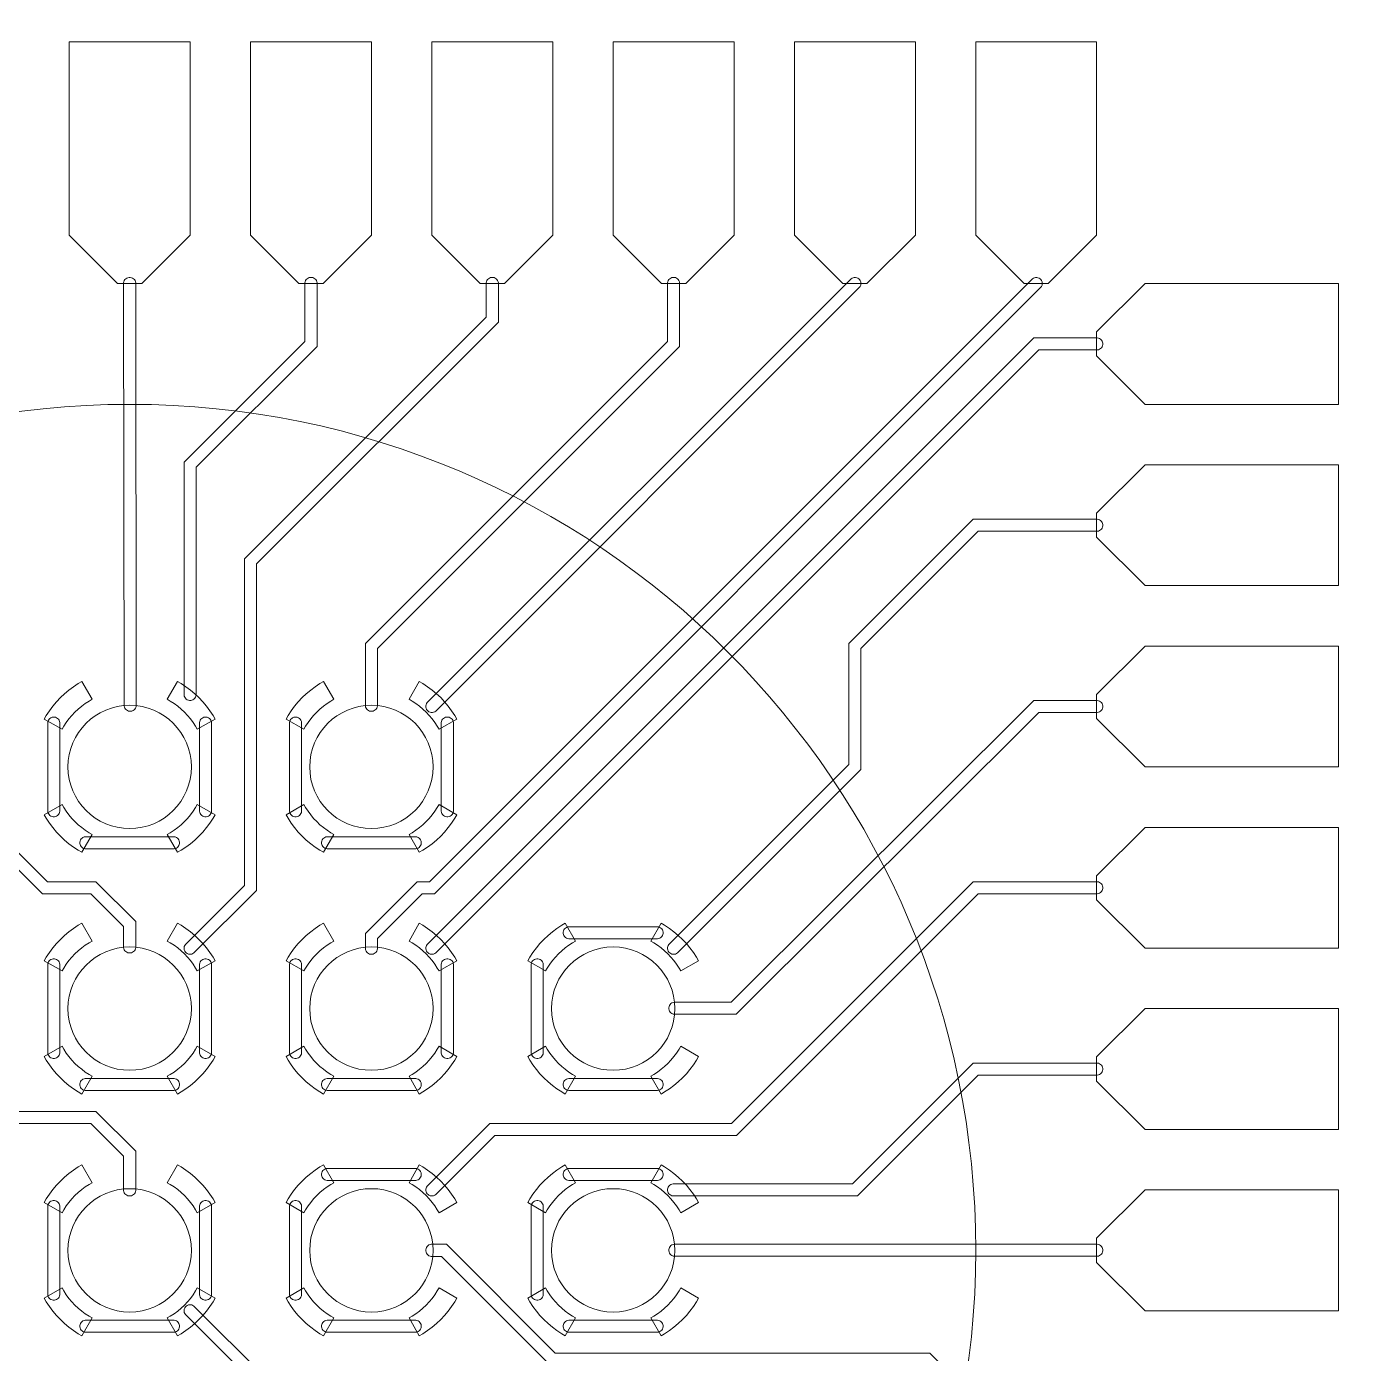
# Model space of a CAD drawing. Extents: x -17000 to 83000, y -71302 to 39000.
# Drawn here: x 10147 to 21125, y -853 to 10126 of the extents above; entities that cross this region are included whole.
import ezdxf

# ---------------------------------------------------------------- set-up
doc = ezdxf.new("R2010")
doc.units = 0
for name, color, linetype, lineweight, true_color in [('Boundaries', 6, 'Continuous', 5, 0xff00ff), ('Central Electrodes', 5, 'Continuous', 5, 0x0000ff), ('Connectors', 4, 'Continuous', 5, 0x00ffff), ('Reference Electrodes', 30, 'Continuous', 5, 0xff7f00)]:
    doc.layers.add(name, color=color, linetype=linetype, lineweight=lineweight, true_color=true_color)

msp = doc.modelspace()

# ---------------------------------------------------------------- linework, layer by layer
at = {"layer": 'Boundaries'}
for centre, radius in [((33000, -11000), 50000), ((33000, -11000), 47500), ((11000, 0), 7000)]:
    msp.add_circle(centre, radius, dxfattribs=at)
at = {"layer": 'Central Electrodes'}
for points in [[(10900, 8000), (10500, 8400), (10500, 10000), (11500, 10000), (11500, 8400), (11100, 8000)], [(12400, 8000), (12000, 8400), (12000, 10000), (13000, 10000), (13000, 8400), (12600, 8000)], [(13900, 8000), (13500, 8400), (13500, 10000), (14500, 10000), (14500, 8400), (14100, 8000)], [(15400, 8000), (15000, 8400), (15000, 10000), (16000, 10000), (16000, 8400), (15600, 8000)], [(16900, 8000), (16500, 8400), (16500, 10000), (17500, 10000), (17500, 8400), (17100, 8000)], [(18400, 8000), (18000, 8400), (18000, 10000), (19000, 10000), (19000, 8400), (18600, 8000)], [(19400, 7000), (19000, 7400), (19000, 7600), (19400, 8000), (21000, 8000), (21000, 7000)], [(19400, 5500), (19000, 5900), (19000, 6100), (19400, 6500), (21000, 6500), (21000, 5500)], [(19400, 4000), (19000, 4400), (19000, 4600), (19400, 5000), (21000, 5000), (21000, 4000)], [(19400, 2500), (19000, 2900), (19000, 3100), (19400, 3500), (21000, 3500), (21000, 2500)], [(19400, 1000), (19000, 1400), (19000, 1600), (19400, 2000), (21000, 2000), (21000, 1000)], [(19400, -500), (19000, -100), (19000, 100), (19400, 500), (21000, 500), (21000, -500)]]:
    msp.add_lwpolyline(points, close=True, dxfattribs=at)
for centre in [(11000, 4000), (13000, 4000), (11000, 2000), (13000, 2000), (15000, 2000), (11000, 0), (13000, 0), (15000, 0)]:
    msp.add_circle(centre, 510.252, dxfattribs=at)
at = {"layer": 'Connectors'}
for points in [[(10999.408, 4460.246), (10989.745, 4462.156), (10980.641, 4465.914), (10972.445, 4471.375), (10965.473, 4478.331), (10959.991, 4486.514), (10956.21, 4495.609), (10954.277, 4505.266), (10949.994, 8004.59), (10951.904, 8014.253), (10955.662, 8023.357), (10961.123, 8031.553), (10968.079, 8038.525), (10976.262, 8044.007), (10985.357, 8047.788), (10995.014, 8049.721), (11004.863, 8049.733), (11014.526, 8047.823), (11023.63, 8044.065), (11031.826, 8038.604), (11038.798, 8031.648), (11044.28, 8023.465), (11048.061, 8014.37), (11049.994, 8004.713), (11054.277, 4505.389), (11052.367, 4495.726), (11048.609, 4486.622), (11043.148, 4478.426), (11036.192, 4471.454), (11028.009, 4465.972), (11018.914, 4462.191), (11009.257, 4460.258)], [(11495.075, 4550), (11485.416, 4551.921), (11476.316, 4555.691), (11468.127, 4561.162), (11461.162, 4568.127), (11455.691, 4576.316), (11451.921, 4585.416), (11450, 4595.075), (11450, 6520.71), (12450, 7520.71), (12450, 8004.925), (12451.921, 8014.584), (12455.691, 8023.684), (12461.162, 8031.873), (12468.127, 8038.838), (12476.316, 8044.309), (12485.416, 8048.079), (12495.075, 8050), (12504.925, 8050), (12514.584, 8048.079), (12523.684, 8044.309), (12531.873, 8038.838), (12538.838, 8031.873), (12544.309, 8023.684), (12548.079, 8014.584), (12550, 8004.925), (12550, 7479.29), (11550, 6479.29), (11550, 4595.075), (11548.079, 4585.416), (11544.309, 4576.316), (11538.838, 4568.127), (11531.873, 4561.162), (11523.684, 4555.691), (11514.584, 4551.921), (11504.925, 4550)], [(11495.075, 2450), (11485.415, 2451.922), (11476.316, 2455.691), (11468.127, 2461.162), (11461.162, 2468.127), (11455.691, 2476.316), (11451.922, 2485.415), (11450, 2495.075), (11450, 2504.924), (11451.922, 2514.584), (11455.691, 2523.684), (11461.163, 2531.873), (11948.938, 3019.648), (11950.008, 5720.698), (13950.02, 7720.71), (13950.02, 8004.925), (13951.941, 8014.584), (13955.711, 8023.684), (13961.182, 8031.873), (13968.147, 8038.838), (13976.336, 8044.309), (13985.436, 8048.079), (13995.095, 8050), (14004.945, 8050), (14014.604, 8048.079), (14023.704, 8044.309), (14031.893, 8038.838), (14038.858, 8031.873), (14044.329, 8023.684), (14048.099, 8014.584), (14050.02, 8004.925), (14050.02, 7679.29), (12049.992, 5679.262), (12048.922, 2978.212), (11531.873, 2461.163), (11523.684, 2455.691), (11514.584, 2451.922), (11504.924, 2450)], [(12995.012, 4460.252), (12985.353, 4462.173), (12976.253, 4465.943), (12968.064, 4471.414), (12961.099, 4478.379), (12955.628, 4486.568), (12951.858, 4495.668), (12949.937, 4505.327), (12949.937, 5020.71), (15450, 7520.773), (15450, 8004.925), (15451.921, 8014.584), (15455.691, 8023.684), (15461.162, 8031.873), (15468.127, 8038.838), (15476.316, 8044.309), (15485.416, 8048.079), (15495.075, 8050), (15504.925, 8050), (15514.584, 8048.079), (15523.684, 8044.309), (15531.873, 8038.838), (15538.838, 8031.873), (15544.309, 8023.684), (15548.079, 8014.584), (15550, 8004.925), (15550, 7479.353), (13049.937, 4979.29), (13049.937, 4505.327), (13048.016, 4495.668), (13044.246, 4486.568), (13038.775, 4478.379), (13031.81, 4471.414), (13023.621, 4465.943), (13014.521, 4462.173), (13004.862, 4460.252)], [(12995.075, 2450), (12985.416, 2451.921), (12976.316, 2455.691), (12968.127, 2461.162), (12961.162, 2468.127), (12955.691, 2476.316), (12951.921, 2485.416), (12950, 2495.075), (12950, 2620.71), (13379.29, 3050), (13479.29, 3050), (18468.127, 8038.837), (18476.316, 8044.309), (18485.416, 8048.078), (18495.076, 8050), (18504.925, 8050), (18514.585, 8048.078), (18523.684, 8044.309), (18531.873, 8038.838), (18538.838, 8031.873), (18544.309, 8023.684), (18548.078, 8014.585), (18550, 8004.925), (18550, 7995.076), (18548.078, 7985.416), (18544.309, 7976.316), (18538.837, 7968.127), (13520.71, 2950), (13420.71, 2950), (13050, 2579.29), (13050, 2495.075), (13048.079, 2485.416), (13044.309, 2476.316), (13038.838, 2468.127), (13031.873, 2461.162), (13023.684, 2455.691), (13014.584, 2451.921), (13004.925, 2450)], [(13495.075, 4450), (13485.415, 4451.922), (13476.316, 4455.691), (13468.127, 4461.162), (13461.162, 4468.127), (13455.691, 4476.316), (13451.922, 4485.415), (13450, 4495.075), (13450, 4504.924), (13451.922, 4514.584), (13455.691, 4523.684), (13461.163, 4531.873), (16968.127, 8038.837), (16976.316, 8044.309), (16985.416, 8048.078), (16995.076, 8050), (17004.925, 8050), (17014.585, 8048.078), (17023.684, 8044.309), (17031.873, 8038.838), (17038.838, 8031.873), (17044.309, 8023.684), (17048.078, 8014.585), (17050, 8004.925), (17050, 7995.076), (17048.078, 7985.416), (17044.309, 7976.316), (17038.837, 7968.127), (13531.873, 4461.163), (13523.684, 4455.691), (13514.584, 4451.922), (13504.924, 4450)], [(13495.075, 2450), (13485.415, 2451.922), (13476.316, 2455.691), (13468.127, 2461.162), (13461.162, 2468.127), (13455.691, 2476.316), (13451.922, 2485.415), (13450, 2495.075), (13450, 2504.924), (13451.922, 2514.584), (13455.691, 2523.684), (13461.163, 2531.873), (18479.29, 7550), (19004.925, 7550), (19014.584, 7548.079), (19023.684, 7544.309), (19031.873, 7538.838), (19038.838, 7531.873), (19044.309, 7523.684), (19048.079, 7514.584), (19050, 7504.925), (19050, 7495.075), (19048.079, 7485.416), (19044.309, 7476.316), (19038.838, 7468.127), (19031.873, 7461.162), (19023.684, 7455.691), (19014.584, 7451.921), (19004.925, 7450), (18520.71, 7450), (13531.873, 2461.163), (13523.684, 2455.691), (13514.584, 2451.922), (13504.924, 2450)], [(15495.075, 2450), (15485.415, 2451.922), (15476.316, 2455.691), (15468.127, 2461.162), (15461.162, 2468.127), (15455.691, 2476.316), (15451.922, 2485.415), (15450, 2495.075), (15450, 2504.924), (15451.922, 2514.584), (15455.691, 2523.684), (15461.163, 2531.873), (16950, 4020.71), (16950, 5020.71), (17979.065, 6049.775), (19004.925, 6049.775), (19014.584, 6047.854), (19023.684, 6044.084), (19031.873, 6038.613), (19038.838, 6031.648), (19044.309, 6023.459), (19048.079, 6014.359), (19050, 6004.7), (19050, 5994.85), (19048.079, 5985.191), (19044.309, 5976.091), (19038.838, 5967.902), (19031.873, 5960.937), (19023.684, 5955.466), (19014.584, 5951.696), (19004.925, 5949.775), (18020.485, 5949.775), (17050, 4979.29), (17050, 3979.29), (15531.873, 2461.163), (15523.684, 2455.691), (15514.584, 2451.922), (15504.924, 2450)], [(15505.327, 1952.816), (15495.668, 1954.737), (15486.568, 1958.507), (15478.379, 1963.978), (15471.414, 1970.943), (15465.943, 1979.132), (15462.173, 1988.232), (15460.252, 1997.891), (15460.252, 2007.741), (15462.173, 2017.4), (15465.943, 2026.5), (15471.414, 2034.689), (15478.379, 2041.654), (15486.568, 2047.125), (15495.668, 2050.895), (15505.327, 2052.816), (15976.426, 2052.816), (18479.314, 4549.991), (19004.925, 4549.991), (19014.584, 4548.07), (19023.684, 4544.3), (19031.873, 4538.829), (19038.838, 4531.864), (19044.309, 4523.675), (19048.079, 4514.575), (19050, 4504.916), (19050, 4495.066), (19048.079, 4485.407), (19044.309, 4476.307), (19038.838, 4468.118), (19031.873, 4461.153), (19023.684, 4455.682), (19014.584, 4451.912), (19004.925, 4449.991), (18520.668, 4449.991), (16017.78, 1952.816)], [(10367.207, 3587.5), (10357.548, 3589.421), (10348.448, 3593.191), (10340.259, 3598.662), (10333.294, 3605.627), (10327.823, 3613.816), (10324.053, 3622.916), (10322.132, 3632.575), (10322.132, 4367.425), (10324.053, 4377.084), (10327.823, 4386.184), (10333.294, 4394.373), (10340.259, 4401.338), (10348.448, 4406.809), (10357.548, 4410.579), (10367.207, 4412.5), (10377.057, 4412.5), (10386.716, 4410.579), (10395.816, 4406.809), (10404.005, 4401.338), (10410.97, 4394.373), (10416.441, 4386.184), (10420.211, 4377.084), (10422.132, 4367.425), (10422.132, 3632.575), (10420.211, 3622.916), (10416.441, 3613.816), (10410.97, 3605.627), (10404.005, 3598.662), (10395.816, 3593.191), (10386.716, 3589.421), (10377.057, 3587.5)], [(11622.943, 3587.5), (11613.284, 3589.421), (11604.184, 3593.191), (11595.995, 3598.662), (11589.03, 3605.627), (11583.559, 3613.816), (11579.789, 3622.916), (11577.868, 3632.575), (11577.868, 4367.425), (11579.789, 4377.084), (11583.559, 4386.184), (11589.03, 4394.373), (11595.995, 4401.338), (11604.184, 4406.809), (11613.284, 4410.579), (11622.943, 4412.5), (11632.793, 4412.5), (11642.452, 4410.579), (11651.552, 4406.809), (11659.741, 4401.338), (11666.706, 4394.373), (11672.177, 4386.184), (11675.947, 4377.084), (11677.868, 4367.425), (11677.868, 3632.575), (11675.947, 3622.916), (11672.177, 3613.816), (11666.706, 3605.627), (11659.741, 3598.662), (11651.552, 3593.191), (11642.452, 3589.421), (11632.793, 3587.5)], [(12367.207, 3587.5), (12357.548, 3589.421), (12348.448, 3593.191), (12340.259, 3598.662), (12333.294, 3605.627), (12327.823, 3613.816), (12324.053, 3622.916), (12322.132, 3632.575), (12322.132, 4367.425), (12324.053, 4377.084), (12327.823, 4386.184), (12333.294, 4394.373), (12340.259, 4401.338), (12348.448, 4406.809), (12357.548, 4410.579), (12367.207, 4412.5), (12377.057, 4412.5), (12386.716, 4410.579), (12395.816, 4406.809), (12404.005, 4401.338), (12410.97, 4394.373), (12416.441, 4386.184), (12420.211, 4377.084), (12422.132, 4367.425), (12422.132, 3632.575), (12420.211, 3622.916), (12416.441, 3613.816), (12410.97, 3605.627), (12404.005, 3598.662), (12395.816, 3593.191), (12386.716, 3589.421), (12377.057, 3587.5)], [(13622.943, 3587.5), (13613.284, 3589.421), (13604.184, 3593.191), (13595.995, 3598.662), (13589.03, 3605.627), (13583.559, 3613.816), (13579.789, 3622.916), (13577.868, 3632.575), (13577.868, 4367.425), (13579.789, 4377.084), (13583.559, 4386.184), (13589.03, 4394.373), (13595.995, 4401.338), (13604.184, 4406.809), (13613.284, 4410.579), (13622.943, 4412.5), (13632.793, 4412.5), (13642.452, 4410.579), (13651.552, 4406.809), (13659.741, 4401.338), (13666.706, 4394.373), (13672.177, 4386.184), (13675.947, 4377.084), (13677.868, 4367.425), (13677.868, 3632.575), (13675.947, 3622.916), (13672.177, 3613.816), (13666.706, 3605.627), (13659.741, 3598.662), (13651.552, 3593.191), (13642.452, 3589.421), (13632.793, 3587.5)], [(10632.575, 3322.132), (10622.916, 3324.053), (10613.816, 3327.823), (10605.627, 3333.294), (10598.662, 3340.259), (10593.191, 3348.448), (10589.421, 3357.548), (10587.5, 3367.207), (10587.5, 3377.057), (10589.421, 3386.716), (10593.191, 3395.816), (10598.662, 3404.005), (10605.627, 3410.97), (10613.816, 3416.441), (10622.916, 3420.211), (10632.575, 3422.132), (11367.425, 3422.132), (11377.084, 3420.211), (11386.184, 3416.441), (11394.373, 3410.97), (11401.338, 3404.005), (11406.809, 3395.816), (11410.579, 3386.716), (11412.5, 3377.057), (11412.5, 3367.207), (11410.579, 3357.548), (11406.809, 3348.448), (11401.338, 3340.259), (11394.373, 3333.294), (11386.184, 3327.823), (11377.084, 3324.053), (11367.425, 3322.132)], [(12632.575, 3322.132), (12622.916, 3324.053), (12613.816, 3327.823), (12605.627, 3333.294), (12598.662, 3340.259), (12593.191, 3348.448), (12589.421, 3357.548), (12587.5, 3367.207), (12587.5, 3377.057), (12589.421, 3386.716), (12593.191, 3395.816), (12598.662, 3404.005), (12605.627, 3410.97), (12613.816, 3416.441), (12622.916, 3420.211), (12632.575, 3422.132), (13367.425, 3422.132), (13377.084, 3420.211), (13386.184, 3416.441), (13394.373, 3410.97), (13401.338, 3404.005), (13406.809, 3395.816), (13410.579, 3386.716), (13412.5, 3377.057), (13412.5, 3367.207), (13410.579, 3357.548), (13406.809, 3348.448), (13401.338, 3340.259), (13394.373, 3333.294), (13386.184, 3327.823), (13377.084, 3324.053), (13367.425, 3322.132)], [(13495.075, 450), (13485.415, 451.922), (13476.316, 455.691), (13468.127, 461.162), (13461.162, 468.127), (13455.691, 476.316), (13451.922, 485.415), (13450, 495.075), (13450, 504.924), (13451.922, 514.584), (13455.691, 523.684), (13461.163, 531.873), (13979.29, 1050), (15979.47, 1050), (17979.47, 3050), (19004.925, 3050), (19014.584, 3048.079), (19023.684, 3044.309), (19031.873, 3038.838), (19038.838, 3031.873), (19044.309, 3023.684), (19048.079, 3014.584), (19050, 3004.925), (19050, 2995.075), (19048.079, 2985.416), (19044.309, 2976.316), (19038.838, 2968.127), (19031.873, 2961.162), (19023.684, 2955.691), (19014.584, 2951.921), (19004.925, 2950), (18020.89, 2950), (16020.89, 950), (14020.71, 950), (13531.873, 461.163), (13523.684, 455.691), (13514.584, 451.922), (13504.924, 450)], [(14632.575, 2577.868), (14622.916, 2579.789), (14613.816, 2583.559), (14605.627, 2589.03), (14598.662, 2595.995), (14593.191, 2604.184), (14589.421, 2613.284), (14587.5, 2622.943), (14587.5, 2632.793), (14589.421, 2642.452), (14593.191, 2651.552), (14598.662, 2659.741), (14605.627, 2666.706), (14613.816, 2672.177), (14622.916, 2675.947), (14632.575, 2677.868), (15367.425, 2677.868), (15377.084, 2675.947), (15386.184, 2672.177), (15394.373, 2666.706), (15401.338, 2659.741), (15406.809, 2651.552), (15410.579, 2642.452), (15412.5, 2632.793), (15412.5, 2622.943), (15410.579, 2613.284), (15406.809, 2604.184), (15401.338, 2595.995), (15394.373, 2589.03), (15386.184, 2583.559), (15377.084, 2579.789), (15367.425, 2577.868)], [(10367.207, 1587.5), (10357.548, 1589.421), (10348.448, 1593.191), (10340.259, 1598.662), (10333.294, 1605.627), (10327.823, 1613.816), (10324.053, 1622.916), (10322.132, 1632.575), (10322.132, 2367.425), (10324.053, 2377.084), (10327.823, 2386.184), (10333.294, 2394.373), (10340.259, 2401.338), (10348.448, 2406.809), (10357.548, 2410.579), (10367.207, 2412.5), (10377.057, 2412.5), (10386.716, 2410.579), (10395.816, 2406.809), (10404.005, 2401.338), (10410.97, 2394.373), (10416.441, 2386.184), (10420.211, 2377.084), (10422.132, 2367.425), (10422.132, 1632.575), (10420.211, 1622.916), (10416.441, 1613.816), (10410.97, 1605.627), (10404.005, 1598.662), (10395.816, 1593.191), (10386.716, 1589.421), (10377.057, 1587.5)], [(11622.943, 1587.5), (11613.284, 1589.421), (11604.184, 1593.191), (11595.995, 1598.662), (11589.03, 1605.627), (11583.559, 1613.816), (11579.789, 1622.916), (11577.868, 1632.575), (11577.868, 2367.425), (11579.789, 2377.084), (11583.559, 2386.184), (11589.03, 2394.373), (11595.995, 2401.338), (11604.184, 2406.809), (11613.284, 2410.579), (11622.943, 2412.5), (11632.793, 2412.5), (11642.452, 2410.579), (11651.552, 2406.809), (11659.741, 2401.338), (11666.706, 2394.373), (11672.177, 2386.184), (11675.947, 2377.084), (11677.868, 2367.425), (11677.868, 1632.575), (11675.947, 1622.916), (11672.177, 1613.816), (11666.706, 1605.627), (11659.741, 1598.662), (11651.552, 1593.191), (11642.452, 1589.421), (11632.793, 1587.5)], [(12367.207, 1587.5), (12357.548, 1589.421), (12348.448, 1593.191), (12340.259, 1598.662), (12333.294, 1605.627), (12327.823, 1613.816), (12324.053, 1622.916), (12322.132, 1632.575), (12322.132, 2367.425), (12324.053, 2377.084), (12327.823, 2386.184), (12333.294, 2394.373), (12340.259, 2401.338), (12348.448, 2406.809), (12357.548, 2410.579), (12367.207, 2412.5), (12377.057, 2412.5), (12386.716, 2410.579), (12395.816, 2406.809), (12404.005, 2401.338), (12410.97, 2394.373), (12416.441, 2386.184), (12420.211, 2377.084), (12422.132, 2367.425), (12422.132, 1632.575), (12420.211, 1622.916), (12416.441, 1613.816), (12410.97, 1605.627), (12404.005, 1598.662), (12395.816, 1593.191), (12386.716, 1589.421), (12377.057, 1587.5)], [(13622.943, 1587.5), (13613.284, 1589.421), (13604.184, 1593.191), (13595.995, 1598.662), (13589.03, 1605.627), (13583.559, 1613.816), (13579.789, 1622.916), (13577.868, 1632.575), (13577.868, 2367.425), (13579.789, 2377.084), (13583.559, 2386.184), (13589.03, 2394.373), (13595.995, 2401.338), (13604.184, 2406.809), (13613.284, 2410.579), (13622.943, 2412.5), (13632.793, 2412.5), (13642.452, 2410.579), (13651.552, 2406.809), (13659.741, 2401.338), (13666.706, 2394.373), (13672.177, 2386.184), (13675.947, 2377.084), (13677.868, 2367.425), (13677.868, 1632.575), (13675.947, 1622.916), (13672.177, 1613.816), (13666.706, 1605.627), (13659.741, 1598.662), (13651.552, 1593.191), (13642.452, 1589.421), (13632.793, 1587.5)], [(14367.207, 1587.5), (14357.548, 1589.421), (14348.448, 1593.191), (14340.259, 1598.662), (14333.294, 1605.627), (14327.823, 1613.816), (14324.053, 1622.916), (14322.132, 1632.575), (14322.132, 2367.425), (14324.053, 2377.084), (14327.823, 2386.184), (14333.294, 2394.373), (14340.259, 2401.338), (14348.448, 2406.809), (14357.548, 2410.579), (14367.207, 2412.5), (14377.057, 2412.5), (14386.716, 2410.579), (14395.816, 2406.809), (14404.005, 2401.338), (14410.97, 2394.373), (14416.441, 2386.184), (14420.211, 2377.084), (14422.132, 2367.425), (14422.132, 1632.575), (14420.211, 1622.916), (14416.441, 1613.816), (14410.97, 1605.627), (14404.005, 1598.662), (14395.816, 1593.191), (14386.716, 1589.421), (14377.057, 1587.5)], [(15495.075, 450), (15485.416, 451.921), (15476.316, 455.691), (15468.127, 461.162), (15461.162, 468.127), (15455.691, 476.316), (15451.921, 485.416), (15450, 495.075), (15450, 504.925), (15451.921, 514.584), (15455.691, 523.684), (15461.162, 531.873), (15468.127, 538.838), (15476.316, 544.309), (15485.416, 548.079), (15495.075, 550), (16978.871, 550), (17979.312, 1550), (19004.925, 1550), (19014.584, 1548.079), (19023.684, 1544.309), (19031.873, 1538.838), (19038.838, 1531.873), (19044.309, 1523.684), (19048.079, 1514.584), (19050, 1504.925), (19050, 1495.075), (19048.079, 1485.416), (19044.309, 1476.316), (19038.838, 1468.127), (19031.873, 1461.162), (19023.684, 1455.691), (19014.584, 1451.921), (19004.925, 1450), (18020.72, 1450), (17020.279, 450)], [(10632.575, 1322.132), (10622.916, 1324.053), (10613.816, 1327.823), (10605.627, 1333.294), (10598.662, 1340.259), (10593.191, 1348.448), (10589.421, 1357.548), (10587.5, 1367.207), (10587.5, 1377.057), (10589.421, 1386.716), (10593.191, 1395.816), (10598.662, 1404.005), (10605.627, 1410.97), (10613.816, 1416.441), (10622.916, 1420.211), (10632.575, 1422.132), (11367.425, 1422.132), (11377.084, 1420.211), (11386.184, 1416.441), (11394.373, 1410.97), (11401.338, 1404.005), (11406.809, 1395.816), (11410.579, 1386.716), (11412.5, 1377.057), (11412.5, 1367.207), (11410.579, 1357.548), (11406.809, 1348.448), (11401.338, 1340.259), (11394.373, 1333.294), (11386.184, 1327.823), (11377.084, 1324.053), (11367.425, 1322.132)], [(12632.575, 1322.132), (12622.916, 1324.053), (12613.816, 1327.823), (12605.627, 1333.294), (12598.662, 1340.259), (12593.191, 1348.448), (12589.421, 1357.548), (12587.5, 1367.207), (12587.5, 1377.057), (12589.421, 1386.716), (12593.191, 1395.816), (12598.662, 1404.005), (12605.627, 1410.97), (12613.816, 1416.441), (12622.916, 1420.211), (12632.575, 1422.132), (13367.425, 1422.132), (13377.084, 1420.211), (13386.184, 1416.441), (13394.373, 1410.97), (13401.338, 1404.005), (13406.809, 1395.816), (13410.579, 1386.716), (13412.5, 1377.057), (13412.5, 1367.207), (13410.579, 1357.548), (13406.809, 1348.448), (13401.338, 1340.259), (13394.373, 1333.294), (13386.184, 1327.823), (13377.084, 1324.053), (13367.425, 1322.132)], [(14632.575, 1322.132), (14622.916, 1324.053), (14613.816, 1327.823), (14605.627, 1333.294), (14598.662, 1340.259), (14593.191, 1348.448), (14589.421, 1357.548), (14587.5, 1367.207), (14587.5, 1377.057), (14589.421, 1386.716), (14593.191, 1395.816), (14598.662, 1404.005), (14605.627, 1410.97), (14613.816, 1416.441), (14622.916, 1420.211), (14632.575, 1422.132), (15367.425, 1422.132), (15377.084, 1420.211), (15386.184, 1416.441), (15394.373, 1410.97), (15401.338, 1404.005), (15406.809, 1395.816), (15410.579, 1386.716), (15412.5, 1377.057), (15412.5, 1367.207), (15410.579, 1357.548), (15406.809, 1348.448), (15401.338, 1340.259), (15394.373, 1333.294), (15386.184, 1327.823), (15377.084, 1324.053), (15367.425, 1322.132)], [(12632.575, 577.868), (12622.916, 579.789), (12613.816, 583.559), (12605.627, 589.03), (12598.662, 595.995), (12593.191, 604.184), (12589.421, 613.284), (12587.5, 622.943), (12587.5, 632.793), (12589.421, 642.452), (12593.191, 651.552), (12598.662, 659.741), (12605.627, 666.706), (12613.816, 672.177), (12622.916, 675.947), (12632.575, 677.868), (13367.425, 677.868), (13377.084, 675.947), (13386.184, 672.177), (13394.373, 666.706), (13401.338, 659.741), (13406.809, 651.552), (13410.579, 642.452), (13412.5, 632.793), (13412.5, 622.943), (13410.579, 613.284), (13406.809, 604.184), (13401.338, 595.995), (13394.373, 589.03), (13386.184, 583.559), (13377.084, 579.789), (13367.425, 577.868)], [(14632.575, 577.868), (14622.916, 579.789), (14613.816, 583.559), (14605.627, 589.03), (14598.662, 595.995), (14593.191, 604.184), (14589.421, 613.284), (14587.5, 622.943), (14587.5, 632.793), (14589.421, 642.452), (14593.191, 651.552), (14598.662, 659.741), (14605.627, 666.706), (14613.816, 672.177), (14622.916, 675.947), (14632.575, 677.868), (15367.425, 677.868), (15377.084, 675.947), (15386.184, 672.177), (15394.373, 666.706), (15401.338, 659.741), (15406.809, 651.552), (15410.579, 642.452), (15412.5, 632.793), (15412.5, 622.943), (15410.579, 613.284), (15406.809, 604.184), (15401.338, 595.995), (15394.373, 589.03), (15386.184, 583.559), (15377.084, 579.789), (15367.425, 577.868)], [(10367.207, -412.5), (10357.548, -410.579), (10348.448, -406.809), (10340.259, -401.338), (10333.294, -394.373), (10327.823, -386.184), (10324.053, -377.084), (10322.132, -367.425), (10322.132, 367.425), (10324.053, 377.084), (10327.823, 386.184), (10333.294, 394.373), (10340.259, 401.338), (10348.448, 406.809), (10357.548, 410.579), (10367.207, 412.5), (10377.057, 412.5), (10386.716, 410.579), (10395.816, 406.809), (10404.005, 401.338), (10410.97, 394.373), (10416.441, 386.184), (10420.211, 377.084), (10422.132, 367.425), (10422.132, -367.425), (10420.211, -377.084), (10416.441, -386.184), (10410.97, -394.373), (10404.005, -401.338), (10395.816, -406.809), (10386.716, -410.579), (10377.057, -412.5)], [(11622.943, -412.5), (11613.284, -410.579), (11604.184, -406.809), (11595.995, -401.338), (11589.03, -394.373), (11583.559, -386.184), (11579.789, -377.084), (11577.868, -367.425), (11577.868, 367.425), (11579.789, 377.084), (11583.559, 386.184), (11589.03, 394.373), (11595.995, 401.338), (11604.184, 406.809), (11613.284, 410.579), (11622.943, 412.5), (11632.793, 412.5), (11642.452, 410.579), (11651.552, 406.809), (11659.741, 401.338), (11666.706, 394.373), (11672.177, 386.184), (11675.947, 377.084), (11677.868, 367.425), (11677.868, -367.425), (11675.947, -377.084), (11672.177, -386.184), (11666.706, -394.373), (11659.741, -401.338), (11651.552, -406.809), (11642.452, -410.579), (11632.793, -412.5)], [(12367.207, -412.5), (12357.548, -410.579), (12348.448, -406.809), (12340.259, -401.338), (12333.294, -394.373), (12327.823, -386.184), (12324.053, -377.084), (12322.132, -367.425), (12322.132, 367.425), (12324.053, 377.084), (12327.823, 386.184), (12333.294, 394.373), (12340.259, 401.338), (12348.448, 406.809), (12357.548, 410.579), (12367.207, 412.5), (12377.057, 412.5), (12386.716, 410.579), (12395.816, 406.809), (12404.005, 401.338), (12410.97, 394.373), (12416.441, 386.184), (12420.211, 377.084), (12422.132, 367.425), (12422.132, -367.425), (12420.211, -377.084), (12416.441, -386.184), (12410.97, -394.373), (12404.005, -401.338), (12395.816, -406.809), (12386.716, -410.579), (12377.057, -412.5)], [(14367.207, -412.5), (14357.548, -410.579), (14348.448, -406.809), (14340.259, -401.338), (14333.294, -394.373), (14327.823, -386.184), (14324.053, -377.084), (14322.132, -367.425), (14322.132, 367.425), (14324.053, 377.084), (14327.823, 386.184), (14333.294, 394.373), (14340.259, 401.338), (14348.448, 406.809), (14357.548, 410.579), (14367.207, 412.5), (14377.057, 412.5), (14386.716, 410.579), (14395.816, 406.809), (14404.005, 401.338), (14410.97, 394.373), (14416.441, 386.184), (14420.211, 377.084), (14422.132, 367.425), (14422.132, -367.425), (14420.211, -377.084), (14416.441, -386.184), (14410.97, -394.373), (14404.005, -401.338), (14395.816, -406.809), (14386.716, -410.579), (14377.057, -412.5)], [(15505.327, -49.128), (15495.668, -47.207), (15486.568, -43.437), (15478.379, -37.966), (15471.414, -31.001), (15465.943, -22.812), (15462.173, -13.712), (15460.252, -4.053), (15460.252, 5.797), (15462.173, 15.456), (15465.943, 24.556), (15471.414, 32.745), (15478.379, 39.71), (15486.568, 45.181), (15495.668, 48.951), (15505.327, 50.872), (19004.925, 50.872), (19014.584, 48.951), (19023.684, 45.181), (19031.873, 39.71), (19038.838, 32.745), (19044.309, 24.556), (19048.079, 15.456), (19050, 5.797), (19050, -4.053), (19048.079, -13.712), (19044.309, -22.812), (19038.838, -31.001), (19031.873, -37.966), (19023.684, -43.437), (19014.584, -47.207), (19004.925, -49.128)], [(10632.575, -677.868), (10622.916, -675.947), (10613.816, -672.177), (10605.627, -666.706), (10598.662, -659.741), (10593.191, -651.552), (10589.421, -642.452), (10587.5, -632.793), (10587.5, -622.943), (10589.421, -613.284), (10593.191, -604.184), (10598.662, -595.995), (10605.627, -589.03), (10613.816, -583.559), (10622.916, -579.789), (10632.575, -577.868), (11367.425, -577.868), (11377.084, -579.789), (11386.184, -583.559), (11394.373, -589.03), (11401.338, -595.995), (11406.809, -604.184), (11410.579, -613.284), (11412.5, -622.943), (11412.5, -632.793), (11410.579, -642.452), (11406.809, -651.552), (11401.338, -659.741), (11394.373, -666.706), (11386.184, -672.177), (11377.084, -675.947), (11367.425, -677.868)], [(12632.575, -677.868), (12622.916, -675.947), (12613.816, -672.177), (12605.627, -666.706), (12598.662, -659.741), (12593.191, -651.552), (12589.421, -642.452), (12587.5, -632.793), (12587.5, -622.943), (12589.421, -613.284), (12593.191, -604.184), (12598.662, -595.995), (12605.627, -589.03), (12613.816, -583.559), (12622.916, -579.789), (12632.575, -577.868), (13367.425, -577.868), (13377.084, -579.789), (13386.184, -583.559), (13394.373, -589.03), (13401.338, -595.995), (13406.809, -604.184), (13410.579, -613.284), (13412.5, -622.943), (13412.5, -632.793), (13410.579, -642.452), (13406.809, -651.552), (13401.338, -659.741), (13394.373, -666.706), (13386.184, -672.177), (13377.084, -675.947), (13367.425, -677.868)], [(14632.575, -677.868), (14622.916, -675.947), (14613.816, -672.177), (14605.627, -666.706), (14598.662, -659.741), (14593.191, -651.552), (14589.421, -642.452), (14587.5, -632.793), (14587.5, -622.943), (14589.421, -613.284), (14593.191, -604.184), (14598.662, -595.995), (14605.627, -589.03), (14613.816, -583.559), (14622.916, -579.789), (14632.575, -577.868), (15367.425, -577.868), (15377.084, -579.789), (15386.184, -583.559), (15394.373, -589.03), (15401.338, -595.995), (15406.809, -604.184), (15410.579, -613.284), (15412.5, -622.943), (15412.5, -632.793), (15410.579, -642.452), (15406.809, -651.552), (15401.338, -659.741), (15394.373, -666.706), (15386.184, -672.177), (15377.084, -675.947), (15367.425, -677.868)]]:
    msp.add_lwpolyline(points, close=True, dxfattribs=at)
for points in [[(10050, 3320.71), (10320.71, 3050), (10720.71, 3050), (11050, 2720.71), (11050, 2505.36), (11048.079, 2495.701), (11044.309, 2486.601), (11038.838, 2478.412), (11031.873, 2471.447), (11023.684, 2465.976), (11014.584, 2462.206), (11004.925, 2460.285), (10995.075, 2460.285), (10985.416, 2462.206), (10976.316, 2465.976), (10968.127, 2471.447), (10961.162, 2478.412), (10955.691, 2486.601), (10951.921, 2495.701), (10950, 2505.36), (10950, 2679.29), (10679.29, 2950), (10279.29, 2950), (9950, 3279.29)], [(6120.71, 1150), (10720.71, 1150), (11050, 820.71), (11050, 495.075), (11048.079, 485.416), (11044.309, 476.316), (11038.838, 468.127), (11031.873, 461.162), (11023.684, 455.691), (11014.584, 451.921), (11004.925, 450), (10995.075, 450), (10985.416, 451.921), (10976.316, 455.691), (10968.127, 461.162), (10961.162, 468.127), (10955.691, 476.316), (10951.921, 485.416), (10950, 495.075), (10950, 779.29), (10679.29, 1050), (6079.29, 1050)], [(14479.29, -950), (13579.29, -50), (13495.075, -50), (13485.416, -48.079), (13476.316, -44.309), (13468.127, -38.838), (13461.162, -31.873), (13455.691, -23.684), (13451.921, -14.584), (13450, -4.925), (13450, 4.925), (13451.921, 14.584), (13455.691, 23.684), (13461.162, 31.873), (13468.127, 38.838), (13476.316, 44.309), (13485.416, 48.079), (13495.075, 50), (13620.71, 50), (14520.71, -850), (17620.71, -850), (18220.71, -1450)], [(12079.29, -1150), (11461.163, -531.873), (11455.691, -523.684), (11451.922, -514.584), (11450, -504.924), (11450, -495.075), (11451.922, -485.415), (11455.691, -476.316), (11461.162, -468.127), (11468.127, -461.162), (11476.316, -455.691), (11485.415, -451.922), (11495.075, -450), (11504.924, -450), (11514.584, -451.922), (11523.684, -455.691), (11531.873, -461.163), (12120.71, -1050)]]:
    msp.add_lwpolyline(points, dxfattribs=at)
at = {"layer": 'Reference Electrodes'}
for points in [[(10440.743, 4311.34), (10293.52, 4396.34), (10310.303, 4425.411), (10336.206, 4464.794), (10364.354, 4502.602), (10394.654, 4538.713), (10427.001, 4572.999), (10461.287, 4605.346), (10497.398, 4635.646), (10535.206, 4663.793), (10574.589, 4689.697), (10603.66, 4706.48), (10688.66, 4559.257), (10663.873, 4544.945), (10632.757, 4524.479), (10602.879, 4502.237), (10574.351, 4478.299), (10547.26, 4452.74), (10521.701, 4425.649), (10497.763, 4397.121), (10475.52, 4367.243), (10455.055, 4336.127)], [(11559.257, 4311.34), (11544.945, 4336.127), (11524.479, 4367.243), (11502.237, 4397.121), (11478.299, 4425.649), (11452.74, 4452.74), (11425.649, 4478.299), (11397.121, 4502.237), (11367.243, 4524.479), (11336.127, 4544.945), (11311.34, 4559.257), (11396.34, 4706.48), (11425.411, 4689.697), (11464.794, 4663.793), (11502.602, 4635.646), (11538.713, 4605.346), (11572.999, 4572.999), (11605.346, 4538.713), (11635.646, 4502.602), (11663.793, 4464.794), (11689.697, 4425.411), (11706.48, 4396.34)], [(12440.743, 4311.34), (12293.52, 4396.34), (12310.303, 4425.411), (12336.207, 4464.794), (12364.354, 4502.602), (12394.654, 4538.713), (12427.001, 4572.999), (12461.287, 4605.346), (12497.398, 4635.646), (12535.206, 4663.793), (12574.589, 4689.697), (12603.66, 4706.48), (12688.66, 4559.257), (12663.873, 4544.945), (12632.757, 4524.479), (12602.879, 4502.237), (12574.351, 4478.299), (12547.26, 4452.74), (12521.701, 4425.649), (12497.763, 4397.121), (12475.521, 4367.243), (12455.055, 4336.127)], [(13559.257, 4311.34), (13544.945, 4336.127), (13524.479, 4367.243), (13502.237, 4397.121), (13478.299, 4425.649), (13452.74, 4452.74), (13425.649, 4478.299), (13397.121, 4502.237), (13367.243, 4524.479), (13336.127, 4544.945), (13311.34, 4559.257), (13396.34, 4706.48), (13425.411, 4689.697), (13464.794, 4663.793), (13502.602, 4635.646), (13538.713, 4605.346), (13572.999, 4572.999), (13605.346, 4538.713), (13635.646, 4502.602), (13663.793, 4464.794), (13689.697, 4425.411), (13706.48, 4396.34)], [(10603.66, 3293.52), (10574.589, 3310.303), (10535.206, 3336.207), (10497.398, 3364.354), (10461.287, 3394.654), (10427.001, 3427.001), (10394.654, 3461.287), (10364.354, 3497.398), (10336.206, 3535.206), (10310.303, 3574.589), (10293.52, 3603.66), (10440.743, 3688.66), (10455.055, 3663.873), (10475.52, 3632.757), (10497.763, 3602.879), (10521.701, 3574.351), (10547.26, 3547.26), (10574.351, 3521.701), (10602.879, 3497.763), (10632.757, 3475.521), (10663.873, 3455.055), (10688.66, 3440.743)], [(11396.34, 3293.52), (11311.34, 3440.743), (11336.127, 3455.055), (11367.243, 3475.521), (11397.121, 3497.763), (11425.649, 3521.701), (11452.74, 3547.26), (11478.299, 3574.351), (11502.237, 3602.879), (11524.479, 3632.757), (11544.945, 3663.873), (11559.257, 3688.66), (11706.48, 3603.66), (11689.697, 3574.589), (11663.793, 3535.206), (11635.646, 3497.398), (11605.346, 3461.287), (11572.999, 3427.001), (11538.713, 3394.654), (11502.602, 3364.354), (11464.794, 3336.207), (11425.411, 3310.303)], [(12603.66, 3293.52), (12574.589, 3310.303), (12535.206, 3336.207), (12497.398, 3364.354), (12461.287, 3394.654), (12427.001, 3427.001), (12394.654, 3461.287), (12364.354, 3497.398), (12336.207, 3535.206), (12310.303, 3574.589), (12293.52, 3603.66), (12440.743, 3688.66), (12455.055, 3663.873), (12475.521, 3632.757), (12497.763, 3602.879), (12521.701, 3574.351), (12547.26, 3547.26), (12574.351, 3521.701), (12602.879, 3497.763), (12632.757, 3475.521), (12663.873, 3455.055), (12688.66, 3440.743)], [(13396.34, 3293.52), (13311.34, 3440.743), (13336.127, 3455.055), (13367.243, 3475.521), (13397.121, 3497.763), (13425.649, 3521.701), (13452.74, 3547.26), (13478.299, 3574.351), (13502.237, 3602.879), (13524.479, 3632.757), (13544.945, 3663.873), (13559.257, 3688.66), (13706.48, 3603.66), (13689.697, 3574.589), (13663.793, 3535.206), (13635.646, 3497.398), (13605.346, 3461.287), (13572.999, 3427.001), (13538.713, 3394.654), (13502.602, 3364.354), (13464.794, 3336.207), (13425.411, 3310.303)], [(10440.743, 2311.34), (10293.52, 2396.34), (10310.303, 2425.411), (10336.206, 2464.794), (10364.354, 2502.602), (10394.654, 2538.713), (10427.001, 2572.999), (10461.287, 2605.346), (10497.398, 2635.646), (10535.206, 2663.793), (10574.589, 2689.697), (10603.66, 2706.48), (10688.66, 2559.257), (10663.873, 2544.945), (10632.757, 2524.479), (10602.879, 2502.237), (10574.351, 2478.299), (10547.26, 2452.74), (10521.701, 2425.649), (10497.763, 2397.121), (10475.52, 2367.243), (10455.055, 2336.127)], [(11559.257, 2311.34), (11544.945, 2336.127), (11524.479, 2367.243), (11502.237, 2397.121), (11478.299, 2425.649), (11452.74, 2452.74), (11425.649, 2478.299), (11397.121, 2502.237), (11367.243, 2524.479), (11336.127, 2544.945), (11311.34, 2559.257), (11396.34, 2706.48), (11425.411, 2689.697), (11464.794, 2663.793), (11502.602, 2635.646), (11538.713, 2605.346), (11572.999, 2572.999), (11605.346, 2538.713), (11635.646, 2502.602), (11663.793, 2464.794), (11689.697, 2425.411), (11706.48, 2396.34)], [(12440.743, 2311.34), (12293.52, 2396.34), (12310.303, 2425.411), (12336.207, 2464.794), (12364.354, 2502.602), (12394.654, 2538.713), (12427.001, 2572.999), (12461.287, 2605.346), (12497.398, 2635.646), (12535.206, 2663.793), (12574.589, 2689.697), (12603.66, 2706.48), (12688.66, 2559.257), (12663.873, 2544.945), (12632.757, 2524.479), (12602.879, 2502.237), (12574.351, 2478.299), (12547.26, 2452.74), (12521.701, 2425.649), (12497.763, 2397.121), (12475.521, 2367.243), (12455.055, 2336.127)], [(13559.257, 2311.34), (13544.945, 2336.127), (13524.479, 2367.243), (13502.237, 2397.121), (13478.299, 2425.649), (13452.74, 2452.74), (13425.649, 2478.299), (13397.121, 2502.237), (13367.243, 2524.479), (13336.127, 2544.945), (13311.34, 2559.257), (13396.34, 2706.48), (13425.411, 2689.697), (13464.794, 2663.793), (13502.602, 2635.646), (13538.713, 2605.346), (13572.999, 2572.999), (13605.346, 2538.713), (13635.646, 2502.602), (13663.793, 2464.794), (13689.697, 2425.411), (13706.48, 2396.34)], [(14440.743, 2311.34), (14293.52, 2396.34), (14310.303, 2425.411), (14336.207, 2464.794), (14364.354, 2502.602), (14394.654, 2538.713), (14427.001, 2572.999), (14461.287, 2605.346), (14497.398, 2635.646), (14535.206, 2663.793), (14574.589, 2689.697), (14603.66, 2706.48), (14688.66, 2559.257), (14663.873, 2544.945), (14632.757, 2524.479), (14602.879, 2502.237), (14574.351, 2478.299), (14547.26, 2452.74), (14521.701, 2425.649), (14497.763, 2397.121), (14475.521, 2367.243), (14455.055, 2336.127)], [(15559.257, 2311.34), (15544.945, 2336.127), (15524.479, 2367.243), (15502.237, 2397.121), (15478.299, 2425.649), (15452.74, 2452.74), (15425.649, 2478.299), (15397.121, 2502.237), (15367.243, 2524.479), (15336.127, 2544.945), (15311.34, 2559.257), (15396.34, 2706.48), (15425.411, 2689.697), (15464.794, 2663.793), (15502.602, 2635.646), (15538.713, 2605.346), (15572.999, 2572.999), (15605.346, 2538.713), (15635.646, 2502.602), (15663.793, 2464.794), (15689.697, 2425.411), (15706.48, 2396.34)], [(10603.66, 1293.52), (10574.589, 1310.303), (10535.206, 1336.207), (10497.398, 1364.354), (10461.287, 1394.654), (10427.001, 1427.001), (10394.654, 1461.287), (10364.354, 1497.398), (10336.206, 1535.206), (10310.303, 1574.589), (10293.52, 1603.66), (10440.743, 1688.66), (10455.055, 1663.873), (10475.52, 1632.757), (10497.763, 1602.879), (10521.701, 1574.351), (10547.26, 1547.26), (10574.351, 1521.701), (10602.879, 1497.763), (10632.757, 1475.521), (10663.873, 1455.055), (10688.66, 1440.743)], [(11396.34, 1293.52), (11311.34, 1440.743), (11336.127, 1455.055), (11367.243, 1475.521), (11397.121, 1497.763), (11425.649, 1521.701), (11452.74, 1547.26), (11478.299, 1574.351), (11502.237, 1602.879), (11524.479, 1632.757), (11544.945, 1663.873), (11559.257, 1688.66), (11706.48, 1603.66), (11689.697, 1574.589), (11663.793, 1535.206), (11635.646, 1497.398), (11605.346, 1461.287), (11572.999, 1427.001), (11538.713, 1394.654), (11502.602, 1364.354), (11464.794, 1336.207), (11425.411, 1310.303)], [(12603.66, 1293.52), (12574.589, 1310.303), (12535.206, 1336.207), (12497.398, 1364.354), (12461.287, 1394.654), (12427.001, 1427.001), (12394.654, 1461.287), (12364.354, 1497.398), (12336.207, 1535.206), (12310.303, 1574.589), (12293.52, 1603.66), (12440.743, 1688.66), (12455.055, 1663.873), (12475.521, 1632.757), (12497.763, 1602.879), (12521.701, 1574.351), (12547.26, 1547.26), (12574.351, 1521.701), (12602.879, 1497.763), (12632.757, 1475.521), (12663.873, 1455.055), (12688.66, 1440.743)], [(13396.34, 1293.52), (13311.34, 1440.743), (13336.127, 1455.055), (13367.243, 1475.521), (13397.121, 1497.763), (13425.649, 1521.701), (13452.74, 1547.26), (13478.299, 1574.351), (13502.237, 1602.879), (13524.479, 1632.757), (13544.945, 1663.873), (13559.257, 1688.66), (13706.48, 1603.66), (13689.697, 1574.589), (13663.793, 1535.206), (13635.646, 1497.398), (13605.346, 1461.287), (13572.999, 1427.001), (13538.713, 1394.654), (13502.602, 1364.354), (13464.794, 1336.207), (13425.411, 1310.303)], [(14603.66, 1293.52), (14574.589, 1310.303), (14535.206, 1336.207), (14497.398, 1364.354), (14461.287, 1394.654), (14427.001, 1427.001), (14394.654, 1461.287), (14364.354, 1497.398), (14336.207, 1535.206), (14310.303, 1574.589), (14293.52, 1603.66), (14440.743, 1688.66), (14455.055, 1663.873), (14475.521, 1632.757), (14497.763, 1602.879), (14521.701, 1574.351), (14547.26, 1547.26), (14574.351, 1521.701), (14602.879, 1497.763), (14632.757, 1475.521), (14663.873, 1455.055), (14688.66, 1440.743)], [(15396.34, 1293.52), (15311.34, 1440.743), (15336.127, 1455.055), (15367.243, 1475.521), (15397.121, 1497.763), (15425.649, 1521.701), (15452.74, 1547.26), (15478.299, 1574.351), (15502.237, 1602.879), (15524.479, 1632.757), (15544.945, 1663.873), (15559.257, 1688.66), (15706.48, 1603.66), (15689.697, 1574.589), (15663.793, 1535.206), (15635.646, 1497.398), (15605.346, 1461.287), (15572.999, 1427.001), (15538.713, 1394.654), (15502.602, 1364.354), (15464.794, 1336.207), (15425.411, 1310.303)], [(10440.743, 311.34), (10293.52, 396.34), (10310.303, 425.411), (10336.206, 464.794), (10364.354, 502.602), (10394.654, 538.713), (10427.001, 572.999), (10461.287, 605.346), (10497.398, 635.646), (10535.206, 663.793), (10574.589, 689.697), (10603.66, 706.48), (10688.66, 559.257), (10663.873, 544.945), (10632.757, 524.479), (10602.879, 502.237), (10574.351, 478.299), (10547.26, 452.74), (10521.701, 425.649), (10497.763, 397.121), (10475.52, 367.243), (10455.055, 336.127)], [(11559.257, 311.34), (11544.945, 336.127), (11524.479, 367.243), (11502.237, 397.121), (11478.299, 425.649), (11452.74, 452.74), (11425.649, 478.299), (11397.121, 502.237), (11367.243, 524.479), (11336.127, 544.945), (11311.34, 559.257), (11396.34, 706.48), (11425.411, 689.697), (11464.794, 663.793), (11502.602, 635.646), (11538.713, 605.346), (11572.999, 572.999), (11605.346, 538.713), (11635.646, 502.602), (11663.793, 464.794), (11689.697, 425.411), (11706.48, 396.34)], [(12440.743, 311.34), (12293.52, 396.34), (12310.303, 425.411), (12336.207, 464.794), (12364.354, 502.602), (12394.654, 538.713), (12427.001, 572.999), (12461.287, 605.346), (12497.398, 635.646), (12535.206, 663.793), (12574.589, 689.697), (12603.66, 706.48), (12688.66, 559.257), (12663.873, 544.945), (12632.757, 524.479), (12602.879, 502.237), (12574.351, 478.299), (12547.26, 452.74), (12521.701, 425.649), (12497.763, 397.121), (12475.521, 367.243), (12455.055, 336.127)], [(13559.257, 311.34), (13544.945, 336.127), (13524.479, 367.243), (13502.237, 397.121), (13478.299, 425.649), (13452.74, 452.74), (13425.649, 478.299), (13397.121, 502.237), (13367.243, 524.479), (13336.127, 544.945), (13311.34, 559.257), (13396.34, 706.48), (13425.411, 689.697), (13464.794, 663.793), (13502.602, 635.646), (13538.713, 605.346), (13572.999, 572.999), (13605.346, 538.713), (13635.646, 502.602), (13663.793, 464.794), (13689.697, 425.411), (13706.48, 396.34)], [(14440.743, 311.34), (14293.52, 396.34), (14310.303, 425.411), (14336.207, 464.794), (14364.354, 502.602), (14394.654, 538.713), (14427.001, 572.999), (14461.287, 605.346), (14497.398, 635.646), (14535.206, 663.793), (14574.589, 689.697), (14603.66, 706.48), (14688.66, 559.257), (14663.873, 544.945), (14632.757, 524.479), (14602.879, 502.237), (14574.351, 478.299), (14547.26, 452.74), (14521.701, 425.649), (14497.763, 397.121), (14475.521, 367.243), (14455.055, 336.127)], [(15559.257, 311.34), (15544.945, 336.127), (15524.479, 367.243), (15502.237, 397.121), (15478.299, 425.649), (15452.74, 452.74), (15425.649, 478.299), (15397.121, 502.237), (15367.243, 524.479), (15336.127, 544.945), (15311.34, 559.257), (15396.34, 706.48), (15425.411, 689.697), (15464.794, 663.793), (15502.602, 635.646), (15538.713, 605.346), (15572.999, 572.999), (15605.346, 538.713), (15635.646, 502.602), (15663.793, 464.794), (15689.697, 425.411), (15706.48, 396.34)], [(10603.66, -706.48), (10574.589, -689.697), (10535.206, -663.793), (10497.398, -635.646), (10461.287, -605.346), (10427.001, -572.999), (10394.654, -538.713), (10364.354, -502.602), (10336.206, -464.794), (10310.303, -425.411), (10293.52, -396.34), (10440.743, -311.34), (10455.055, -336.127), (10475.52, -367.243), (10497.763, -397.121), (10521.701, -425.649), (10547.26, -452.74), (10574.351, -478.299), (10602.879, -502.237), (10632.757, -524.479), (10663.873, -544.945), (10688.66, -559.257)], [(11396.34, -706.48), (11311.34, -559.257), (11336.127, -544.945), (11367.243, -524.479), (11397.121, -502.237), (11425.649, -478.299), (11452.74, -452.74), (11478.299, -425.649), (11502.237, -397.121), (11524.479, -367.243), (11544.945, -336.127), (11559.257, -311.34), (11706.48, -396.34), (11689.697, -425.411), (11663.793, -464.794), (11635.646, -502.602), (11605.346, -538.713), (11572.999, -572.999), (11538.713, -605.346), (11502.602, -635.646), (11464.794, -663.793), (11425.411, -689.697)], [(12603.66, -706.48), (12574.589, -689.697), (12535.206, -663.793), (12497.398, -635.646), (12461.287, -605.346), (12427.001, -572.999), (12394.654, -538.713), (12364.354, -502.602), (12336.207, -464.794), (12310.303, -425.411), (12293.52, -396.34), (12440.743, -311.34), (12455.055, -336.127), (12475.521, -367.243), (12497.763, -397.121), (12521.701, -425.649), (12547.26, -452.74), (12574.351, -478.299), (12602.879, -502.237), (12632.757, -524.479), (12663.873, -544.945), (12688.66, -559.257)], [(13396.34, -706.48), (13311.34, -559.257), (13336.127, -544.945), (13367.243, -524.479), (13397.121, -502.237), (13425.649, -478.299), (13452.74, -452.74), (13478.299, -425.649), (13502.237, -397.121), (13524.479, -367.243), (13544.945, -336.127), (13559.257, -311.34), (13706.48, -396.34), (13689.697, -425.411), (13663.793, -464.794), (13635.646, -502.602), (13605.346, -538.713), (13572.999, -572.999), (13538.713, -605.346), (13502.602, -635.646), (13464.794, -663.793), (13425.411, -689.697)], [(14603.66, -706.48), (14574.589, -689.697), (14535.206, -663.793), (14497.398, -635.646), (14461.287, -605.346), (14427.001, -572.999), (14394.654, -538.713), (14364.354, -502.602), (14336.207, -464.794), (14310.303, -425.411), (14293.52, -396.34), (14440.743, -311.34), (14455.055, -336.127), (14475.521, -367.243), (14497.763, -397.121), (14521.701, -425.649), (14547.26, -452.74), (14574.351, -478.299), (14602.879, -502.237), (14632.757, -524.479), (14663.873, -544.945), (14688.66, -559.257)], [(15396.34, -706.48), (15311.34, -559.257), (15336.127, -544.945), (15367.243, -524.479), (15397.121, -502.237), (15425.649, -478.299), (15452.74, -452.74), (15478.299, -425.649), (15502.237, -397.121), (15524.479, -367.243), (15544.945, -336.127), (15559.257, -311.34), (15706.48, -396.34), (15689.697, -425.411), (15663.793, -464.794), (15635.646, -502.602), (15605.346, -538.713), (15572.999, -572.999), (15538.713, -605.346), (15502.602, -635.646), (15464.794, -663.793), (15425.411, -689.697)]]:
    msp.add_lwpolyline(points, close=True, dxfattribs=at)

doc.saveas('drawing.dxf')
